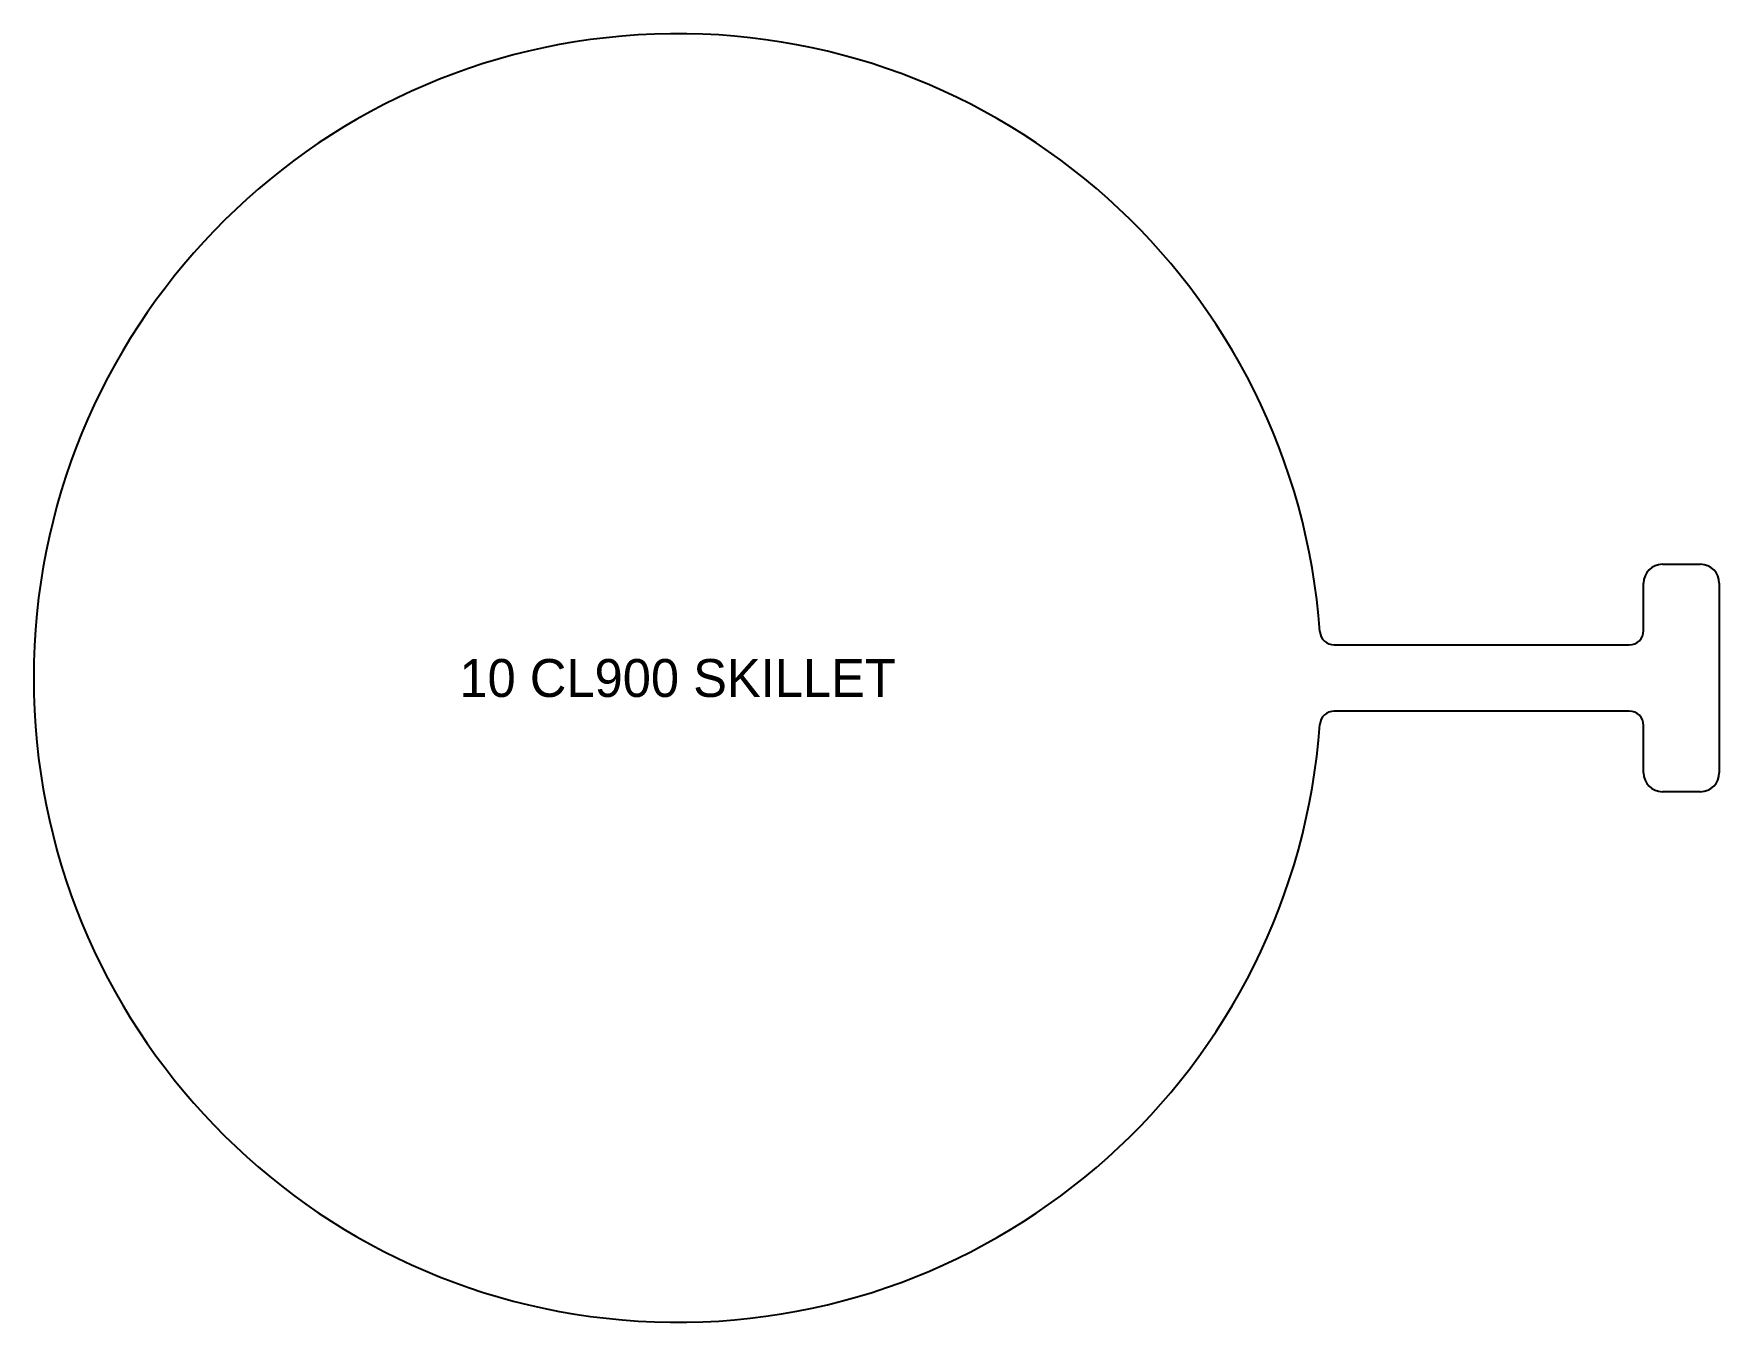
# Model space of a CAD drawing. Header units: inches. Extents: x -8.5 to 13.8, y -8.5 to 8.5.
import ezdxf
from ezdxf.enums import TextEntityAlignment as Align

# ---------------------------------------------------------------- set-up
doc = ezdxf.new("R2010")
doc.units = ezdxf.units.IN
doc.header["$MEASUREMENT"] = 0
doc.layers.add('CUT', color=7, linetype='CONTINUOUS')
doc.layers.add('ETCH', color=1, linetype='CONTINUOUS')

msp = doc.modelspace()

# ---------------------------------------------------------------- linework, layer by layer
at = {"layer": 'CUT'}
for p, q in [((13, 1.5), (13.5, 1.5)), ((12.75, 0.625), (12.75, 1.25)), ((13.75, 1.25), (13.75, -1.25)), ((8.664989, 0.4375), (12.5625, 0.4375)), ((12.5625, -0.4375), (8.664989, -0.4375)), ((12.75, -1.25), (12.75, -0.625)), ((13.5, -1.5), (13, -1.5))]:
    msp.add_line(p, q, dxfattribs=at)
for centre, radius, start, end in [((0, 0), 8.5, 4.125563, 355.874437), ((13, 1.25), 0.25, 90, 180), ((13.5, 1.25), 0.25, 0, 90), ((8.664989, 0.625), 0.1875, 184.125563, 270), ((12.5625, 0.625), 0.1875, 270, 0), ((8.664989, -0.625), 0.1875, 90, 175.874437), ((12.5625, -0.625), 0.1875, 0, 90), ((13, -1.25), 0.25, 180, 270), ((13.5, -1.25), 0.25, 270, 0)]:
    msp.add_arc(centre, radius, start, end, dxfattribs=at)

# ---------------------------------------------------------------- texts
at = {"layer": 'ETCH'}
msp.add_text('10 CL900 SKILLET', height=0.5, dxfattribs=at).set_placement((0, 0), align=Align.MIDDLE_CENTER)

doc.saveas('drawing.dxf')
